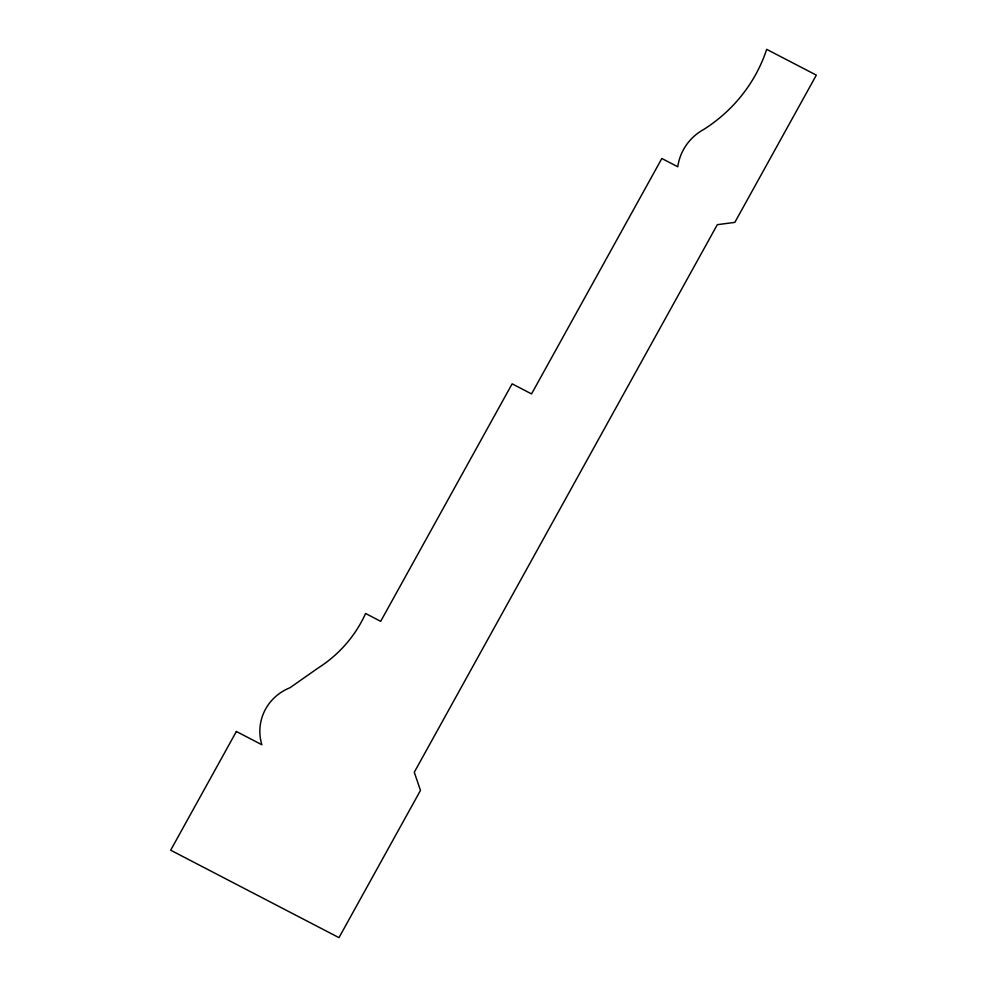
<?xml version="1.0" encoding="UTF-8"?>
<svg xmlns="http://www.w3.org/2000/svg" width="987" height="987" viewBox="0 0 987 987"><rect width="100%" height="100%" fill="white"/><g stroke="black" fill="none" stroke-linecap="round" stroke-linejoin="round"><path stroke-width="1.48" d="M236.374 731.49L170.677 850.202L338.985 937.65L420.474 790.414L414.281 772.253L717.315 224.678L734.834 222.383L816.323 75.135L766.689 49.35A156.415 151.159 3.1 0 1 703.879 129.359A52.533 50.769 3.1 0 0 677.785 166.778L661.833 158.5L531.549 393.912L512.13 383.832L380.686 621.329L365.585 613.482A130.037 125.67 3.1 0 1 317.95 668.125L289.981 687.742A48.894 47.253 3.1 0 0 261.863 744.741L236.374 731.49"/></g></svg>
